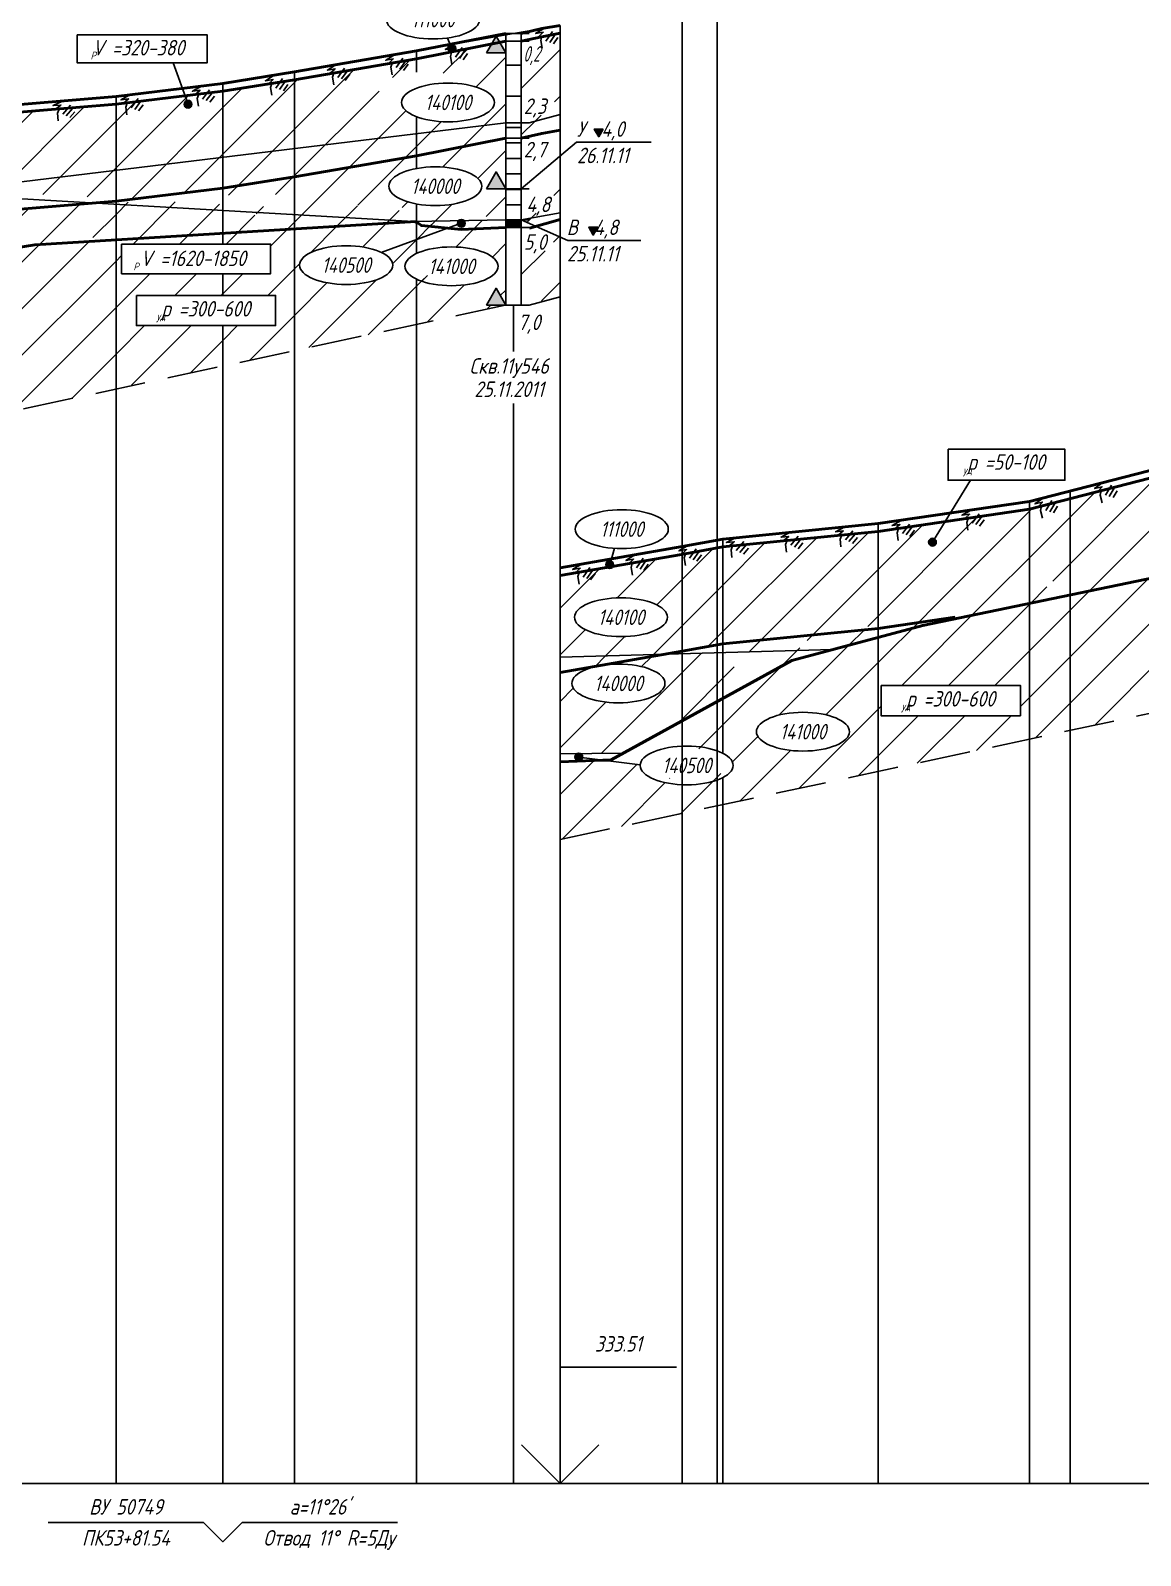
# Model space of a CAD drawing. Extents: x 0 to 1705, y -46 to 631.
# Drawn here: x 834.5 to 977.6, y 319.2 to 515.7 of the extents above; entities that cross this region are included whole.
import ezdxf
from ezdxf import colors
from ezdxf.entities.mleader import LeaderData, LeaderLine
from ezdxf.enums import TextEntityAlignment as Align
from ezdxf.math import Vec2, Vec3

# ---------------------------------------------------------------- set-up
doc = ezdxf.new("R2010")
doc.units = 0
doc.linetypes.add('ИИ27003', pattern=[9.5, 6.5, -3])
for name, color, linetype, lineweight in [('ИИ_ГЕОЛОГИЯ_025', 7, 'Continuous', 25), ('ИИ_ГЕОЛОГИЯ_050', 7, 'Continuous', 50), ('ИИ_ГЕОФИЗИКА_025', 7, 'Continuous', 25), ('ИИ_ПРОФИЛЬ_025', 7, 'Continuous', 25)]:
    doc.layers.add(name, color=color, linetype=linetype, lineweight=lineweight)
doc.layers.add('Профиль', color=7, linetype='Continuous')
doc.layers.add('ТХ-Л', color=140, linetype='Continuous')
doc.styles.add('VNIPISIMPLEXCUR', font='simplex.shx', dxfattribs={"width": 0.8, "oblique": 15})
doc.linetypes.add('ИИ27001', pattern='A,2.5,[1,3dservice.shx,S=1.85,R=180.00002,X=0,Y=0],2.5,-1', length=6)
doc.linetypes.add('ИИ27002', pattern='A,2,-0.6,[1,3dservice.shx,S=0.6,R=30.000013,X=0.9,Y=0],-0.6,[1,3dservice.shx,S=0.6,R=-30.000013,X=0.3,Y=0],-0.6,[1,3dservice.shx,S=0.6,R=209.999975,X=-0.3,Y=0],-0.6,[1,3dservice.shx,S=0.6,R=150.000007,X=-0.9,Y=0],-0.6,2', length=7)
doc.linetypes.add('ИИ27005', pattern='A,2.5,[1,3dservice.shx,S=1.85,R=180.00002,X=0,Y=0],2.5,-2,[4,3dservice.shx,S=0.5,R=0,X=0,Y=0],-2', length=9)
pattern_1 = [(45, (-867.278, -32.7905), (-3, 3), [])]

# ---------------------------------------------------------------- blocks, each defined once
blk = doc.blocks.new('ИИ16001')
at = {"linetype": 'Continuous', "lineweight": 25}
h = blk.add_hatch(color=0, dxfattribs=at)
edge = h.paths.add_edge_path()
edge.add_arc((0, 0), 0.5, 0, 360)
at = {"color": 0, "linetype": 'Continuous', "lineweight": 25}
blk.add_circle((0, 0), 0.5, dxfattribs=at)
blk = doc.blocks.new('ИИ25004')
at = {"linetype": 'Continuous', "lineweight": 25}
blk.add_hatch(color=0, dxfattribs=at).paths.add_polyline_path([(-2.5, 0), (0, 0), (-1.25, 2.17)])
at = {"color": 0, "linetype": 'Continuous', "lineweight": 25}
blk.add_lwpolyline([(-2.5, 0), (0, 0), (-1.25, 2.17)], close=True, dxfattribs=at)
blk = doc.blocks.new('ИИ25010')
at = {"color": 0, "linetype": 'Continuous', "lineweight": 25}
for points in [[(0, 0), (3, 0), (0.5, -1), (2.5, -1), (1, -2), (2, -2), (1.5, -3), (1.5, -5)], [(4.94, -1.23), (2.82, -3.35)], [(5.47, -2.12), (3.7, -3.88)], [(6, -3), (4.59, -4.41)]]:
    blk.add_lwpolyline(points, dxfattribs=at)
blk = doc.blocks.new('ИИ25023')
at = {"linetype": 'Continuous', "lineweight": 25}
blk.add_hatch(color=0, dxfattribs=at).paths.add_polyline_path([(1.9, 1.7), (0.75, 1.7), (1.33, 0.7)])
at = {"color": 0, "linetype": 'Continuous', "lineweight": 25, "flags": 128}
blk.add_lwpolyline([(1.9, 1.7), (0.75, 1.7), (1.33, 0.7)], close=True, dxfattribs=at)
at = {"color": 0, "linetype": 'Continuous', "style": 'VNIPISIMPLEXCUR', "oblique": 15, "width": 0.8}
for tag, p in [('UGV', (2.55, 0.7)), ('DATE', (1.33, -2.7))]:
    blk.add_attdef(tag, p, '', height=2, dxfattribs=at)
blk = doc.blocks.new('ИИ25020')
at = {"color": 0, "linetype": 'Continuous', "lineweight": 25}
blk.add_ellipse((0, 0), major_axis=(-6, 0), ratio=0.416667, dxfattribs=at)
at = {"color": 0, "linetype": 'Continuous', "style": 'VNIPISIMPLEXCUR', "oblique": 15, "width": 0.75}
blk.add_attdef('INDEX', text='', height=2, dxfattribs=at).set_placement((0, 0), align=Align.MIDDLE_CENTER)

msp = doc.modelspace()

# ---------------------------------------------------------------- hatches: boundary and pattern name
at = {"layer": 'ИИ_ГЕОЛОГИЯ_025'}
h = msp.add_hatch(dxfattribs=at)
h.set_pattern_fill('ИИ_СУГЛИНОК', color=256, pattern_type=2)
h.set_pattern_definition(pattern_1)
h.paths.add_polyline_path([(902.754, 499.543), (897.749, 495.303), (897.749, 491.552), (901.371, 492.149), (898.433, 492.149), (898.433, 494.429), (902.27, 494.429), (902.27, 492.297), (902.754, 492.376)])
h.paths.add_polyline_path([(902.754, 515.353), (900.386, 514.856), (900.247, 514.389), (900.346, 513.821), (901.027, 513.821), (901.027, 511.541), (898.015, 511.541), (898.015, 513.821), (900.346, 513.821), (900.247, 514.389), (900.386, 514.856), (897.749, 514.303), (897.749, 503.803), (898.749, 503.803), (902.754, 504.853)])
h.paths.add_polyline_path([(902.014, 507.075), (902.014, 504.795), (897.921, 504.795), (897.921, 507.075)], flags=16)
h.paths.add_polyline_path([(897.537, 491.472), (902.08, 491.153), (903.037, 494.724), (898.494, 495.043)], flags=9)
h.paths.add_polyline_path([(897.139, 510.865), (900.844, 510.546), (901.801, 514.117), (898.096, 514.436)], flags=9)
h.paths.add_polyline_path([(897.205, 504.119), (901.748, 503.8), (902.704, 507.371), (898.162, 507.69)], flags=9)
h = msp.add_hatch(dxfattribs=at)
h.set_pattern_fill('ИИ_СУГЛИНОК', color=256, pattern_type=2)
h.set_pattern_definition(pattern_1)
h.paths.add_polyline_path([(895.749, 503.803), (884.249, 502.49), (884.249, 499.553), (895.749, 501.803)])
edge = h.paths.add_edge_path()
edge.add_line((895.749, 501.803), (884.249, 499.553))
edge.add_line((884.249, 499.553), (884.249, 497.914))
edge.add_ellipse((886.66, 495.624), major_axis=(-6, 0), ratio=0.4166667, start_angle=66.30882, end_angle=293.69118, ccw=False)
edge.add_line((884.249, 493.335), (884.249, 492.53))
edge.add_line((884.249, 492.53), (887.68, 491.916))
edge.add_line((887.68, 491.916), (888.714, 491.814))
edge.add_line((888.714, 491.814), (895.098, 491.665))
edge.add_line((895.098, 491.665), (895.749, 491.625))
edge.add_line((895.749, 491.625), (895.749, 495.303))
edge.add_line((895.749, 495.303), (893.249, 495.303))
edge.add_line((893.249, 495.303), (894.499, 497.468))
edge.add_line((894.499, 497.468), (895.749, 495.303))
edge.add_line((895.749, 495.303), (895.749, 501.803))
edge = h.paths.add_edge_path()
edge.add_line((891.12, 508.626), (891.191, 508.611))
edge.add_line((891.191, 508.611), (891.497, 508.535))
edge.add_line((891.497, 508.535), (891.792, 508.453))
edge.add_line((891.792, 508.453), (892.075, 508.363))
edge.add_line((892.075, 508.363), (892.344, 508.266))
edge.add_line((892.344, 508.266), (892.599, 508.163))
edge.add_line((892.599, 508.163), (892.839, 508.053))
edge.add_line((892.839, 508.053), (893.063, 507.938))
edge.add_line((893.063, 507.938), (893.27, 507.818))
edge.add_line((893.27, 507.818), (893.46, 507.693))
edge.add_line((893.46, 507.693), (893.632, 507.563))
edge.add_line((893.632, 507.563), (893.785, 507.429))
edge.add_line((893.785, 507.429), (893.919, 507.292))
edge.add_line((893.919, 507.292), (894.032, 507.151))
edge.add_line((894.032, 507.151), (894.126, 507.009))
edge.add_line((894.126, 507.009), (894.199, 506.864))
edge.add_line((894.199, 506.864), (894.252, 506.717))
edge.add_line((894.252, 506.717), (894.283, 506.569))
edge.add_line((894.283, 506.569), (894.294, 506.421))
edge.add_line((894.294, 506.421), (894.283, 506.273))
edge.add_line((894.283, 506.273), (894.252, 506.126))
edge.add_line((894.252, 506.126), (894.199, 505.979))
edge.add_line((894.199, 505.979), (894.126, 505.834))
edge.add_line((894.126, 505.834), (894.032, 505.691))
edge.add_line((894.032, 505.691), (893.919, 505.551))
edge.add_line((893.919, 505.551), (893.785, 505.414))
edge.add_line((893.785, 505.414), (893.632, 505.28))
edge.add_line((893.632, 505.28), (893.46, 505.15))
edge.add_line((893.46, 505.15), (893.27, 505.025))
edge.add_line((893.27, 505.025), (893.063, 504.904))
edge.add_line((893.063, 504.904), (892.839, 504.789))
edge.add_line((892.839, 504.789), (892.599, 504.68))
edge.add_line((892.599, 504.68), (892.344, 504.577))
edge.add_line((892.344, 504.577), (892.075, 504.48))
edge.add_line((892.075, 504.48), (891.792, 504.39))
edge.add_line((891.792, 504.39), (891.497, 504.307))
edge.add_line((891.497, 504.307), (891.191, 504.232))
edge.add_line((891.191, 504.232), (890.874, 504.164))
edge.add_line((890.874, 504.164), (890.549, 504.105))
edge.add_line((890.549, 504.105), (890.216, 504.053))
edge.add_line((890.216, 504.053), (889.876, 504.01))
edge.add_line((889.876, 504.01), (889.53, 503.975))
edge.add_line((889.53, 503.975), (889.18, 503.949))
edge.add_line((889.18, 503.949), (888.827, 503.931))
edge.add_line((888.827, 503.931), (888.472, 503.922))
edge.add_line((888.472, 503.922), (888.116, 503.922))
edge.add_line((888.116, 503.922), (887.761, 503.931))
edge.add_line((887.761, 503.931), (887.408, 503.949))
edge.add_line((887.408, 503.949), (887.058, 503.975))
edge.add_line((887.058, 503.975), (886.713, 504.01))
edge.add_line((886.713, 504.01), (886.372, 504.053))
edge.add_line((886.372, 504.053), (886.039, 504.105))
edge.add_line((886.039, 504.105), (885.714, 504.164))
edge.add_line((885.714, 504.164), (885.397, 504.232))
edge.add_line((885.397, 504.232), (885.091, 504.307))
edge.add_line((885.091, 504.307), (884.796, 504.39))
edge.add_line((884.796, 504.39), (884.513, 504.48))
edge.add_line((884.513, 504.48), (884.249, 504.575))
edge.add_line((884.249, 504.575), (884.249, 502.49))
edge.add_line((884.249, 502.49), (895.749, 503.803))
edge.add_line((895.749, 503.803), (895.749, 512.803))
edge.add_line((895.749, 512.803), (893.249, 512.803))
edge.add_line((893.249, 512.803), (893.907, 513.942))
edge.add_line((893.907, 513.942), (889.119, 513.006))
edge.add_arc((888.8, 513.39), 0.5, 266.047, 309.66304, ccw=False)
edge.add_line((888.766, 512.892), (888.759, 512.869))
edge.add_line((888.759, 512.869), (888.266, 512.783))
edge.add_line((888.266, 512.783), (888.34, 512.853))
edge.add_line((888.34, 512.853), (884.249, 512.053))
edge.add_line((884.249, 512.053), (884.249, 510.327))
edge.add_line((884.249, 510.327), (884.575, 510.349))
edge.add_line((884.575, 510.349), (884.904, 510.364))
edge.add_line((884.904, 510.364), (885.234, 510.372))
edge.add_line((885.234, 510.372), (885.565, 510.372))
edge.add_line((885.565, 510.372), (885.895, 510.364))
edge.add_line((885.895, 510.364), (886.224, 510.349))
edge.add_line((886.224, 510.349), (886.55, 510.327))
edge.add_line((886.55, 510.327), (886.873, 510.297))
edge.add_line((886.873, 510.297), (887.191, 510.259))
edge.add_line((887.191, 510.259), (887.504, 510.214))
edge.add_line((887.504, 510.214), (887.81, 510.163))
edge.add_line((887.81, 510.163), (888.109, 510.104))
edge.add_line((888.109, 510.104), (888.4, 510.038))
edge.add_line((888.4, 510.038), (888.682, 509.966))
edge.add_line((888.682, 509.966), (888.954, 509.888))
edge.add_line((888.954, 509.888), (889.215, 509.803))
edge.add_line((889.215, 509.803), (889.464, 509.712))
edge.add_line((889.464, 509.712), (889.701, 509.616))
edge.add_line((889.701, 509.616), (889.925, 509.515))
edge.add_line((889.925, 509.515), (890.135, 509.409))
edge.add_line((890.135, 509.409), (890.331, 509.298))
edge.add_line((890.331, 509.298), (890.512, 509.182))
edge.add_line((890.512, 509.182), (890.677, 509.063))
edge.add_line((890.677, 509.063), (890.827, 508.94))
edge.add_line((890.827, 508.94), (890.96, 508.814))
edge.add_line((890.96, 508.814), (891.076, 508.685))
edge.add_line((891.076, 508.685), (891.12, 508.626))
h = msp.add_hatch(dxfattribs=at)
h.set_pattern_fill('ИИ_КОНСИСТЕНЦИЯ_02', color=256, pattern_type=2)
h.set_pattern_definition([(0, (-867.278, -32.7905), (0, 4), [])])
h.paths.add_polyline_path([(897.749, 514.303), (895.749, 514.303), (895.749, 503.803), (897.749, 503.803)])
h = msp.add_hatch(dxfattribs=at)
h.set_pattern_fill('ИИ_СУГЛИНОК', color=256, pattern_type=2)
h.set_pattern_definition(pattern_1)
edge = h.paths.add_edge_path()
edge.add_ellipse((886.66, 495.624), major_axis=(-6, 0), ratio=0.4166667, start_angle=293.69118, end_angle=426.30882, ccw=False)
edge.add_line((884.249, 497.914), (884.249, 499.553))
edge.add_line((884.249, 499.553), (868.499, 496.853))
edge.add_line((868.499, 496.853), (868.499, 494.206))
edge.add_line((868.499, 494.206), (875.82, 493.216))
edge.add_line((875.82, 493.216), (882.061, 492.922))
edge.add_line((882.061, 492.922), (884.249, 492.53))
edge.add_line((884.249, 492.53), (884.249, 493.335))
h.paths.add_polyline_path([(884.249, 499.553), (884.249, 502.49), (868.499, 500.693), (868.499, 496.853)])
h.paths.add_polyline_path([(884.249, 504.575), (884.193, 504.596), (884.067, 504.647), (883.944, 504.699), (883.825, 504.753), (883.71, 504.808), (883.599, 504.865), (883.492, 504.922), (883.389, 504.982), (883.29, 505.042), (883.195, 505.103), (883.105, 505.166), (883.019, 505.23), (882.938, 505.295), (882.861, 505.36), (882.789, 505.427), (882.722, 505.494), (882.659, 505.562), (882.601, 505.631), (882.573, 505.668), (882.553, 505.672), (882.329, 505.726), (882.11, 505.783), (881.897, 505.844), (881.69, 505.908), (881.491, 505.977), (881.299, 506.049), (881.114, 506.124), (880.937, 506.202), (880.769, 506.284), (880.609, 506.368), (880.458, 506.456), (880.316, 506.546), (880.184, 506.638), (880.061, 506.733), (879.948, 506.83), (879.846, 506.928), (879.753, 507.029), (879.671, 507.131), (879.6, 507.234), (879.539, 507.339), (879.489, 507.445), (879.451, 507.551), (879.423, 507.658), (879.406, 507.765), (879.401, 507.873), (879.406, 507.981), (879.423, 508.088), (879.451, 508.195), (879.489, 508.301), (879.539, 508.407), (879.6, 508.512), (879.671, 508.615), (879.753, 508.717), (879.846, 508.818), (879.948, 508.916), (880.061, 509.013), (880.184, 509.108), (880.316, 509.2), (880.458, 509.29), (880.609, 509.378), (880.769, 509.462), (880.937, 509.544), (881.114, 509.622), (881.299, 509.697), (881.491, 509.769), (881.69, 509.838), (881.897, 509.902), (882.11, 509.963), (882.329, 510.02), (882.553, 510.074), (882.783, 510.123), (883.018, 510.167), (883.257, 510.208), (883.5, 510.244), (883.747, 510.276), (883.997, 510.304), (884.249, 510.327), (884.249, 512.053), (881.089, 511.511), (881.086, 511.5), (880.593, 511.414), (880.609, 511.429), (868.499, 509.353), (868.499, 500.693), (884.249, 502.49)])
h = msp.add_hatch(dxfattribs=at)
h.set_pattern_fill('ИИ_СУГЛИНОК', color=256, pattern_type=2)
h.set_pattern_definition(pattern_1)
h.paths.add_polyline_path([(868.499, 509.353), (865.591, 508.88), (865.585, 508.861), (865.093, 508.775), (865.123, 508.804), (859.269, 507.853), (859.269, 499.639), (868.499, 500.693)])
h.paths.add_polyline_path([(868.499, 500.693), (859.269, 499.639), (859.269, 495.353), (868.499, 496.853)])
h.paths.add_polyline_path([(868.499, 496.853), (859.269, 495.353), (859.269, 494.443), (865.393, 494.626), (868.499, 494.206)])
h.paths.add_polyline_path([(868.499, 492.787), (859.269, 493.29), (859.269, 491.442)])
h.paths.add_polyline_path([(868.499, 491.646), (862.647, 491.934), (859.269, 491.442), (859.269, 489.756), (868.499, 490.401)])
h.paths.add_polyline_path([(868.499, 490.401), (859.269, 489.756), (859.269, 488.174), (865.432, 488.174), (865.432, 484.347), (859.269, 484.347), (859.269, 481.563), (866.063, 481.563), (866.063, 477.658), (859.269, 477.658), (859.269, 472.51), (868.499, 474.481)])
h = msp.add_hatch(dxfattribs=at)
h.set_pattern_fill('ИИ_СУГЛИНОК', color=256, pattern_type=2)
h.set_pattern_definition(pattern_1)
h.paths.add_polyline_path([(829.999, 496.299), (822.999, 495.5), (822.999, 495.266), (829.999, 494.885)])
h.paths.add_polyline_path([(845.499, 498.068), (829.999, 496.299), (829.999, 494.885), (845.499, 494.04)])
h.paths.add_polyline_path([(845.499, 506.203), (838.178, 505.589), (838.171, 505.572), (837.672, 505.534), (837.689, 505.548), (829.999, 504.903), (829.999, 496.299), (845.499, 498.068)])
h.paths.add_polyline_path([(859.269, 507.853), (856.159, 507.48), (856.156, 507.472), (855.66, 507.405), (855.681, 507.423), (854.709, 507.306), (854.749, 506.688, -0.4332633), (855.282, 506.189, -1), (854.282, 506.189, -0.395417), (854.749, 506.688), (854.709, 507.306), (846.943, 506.376), (846.934, 506.349), (846.438, 506.282), (846.481, 506.32), (845.499, 506.203), (845.499, 498.068), (859.269, 499.639)])
h.paths.add_polyline_path([(859.269, 499.639), (845.499, 498.068), (845.499, 494.04), (845.621, 494.034), (849.143, 494.139), (859.269, 495.353)])
h.paths.add_polyline_path([(845.499, 493.498), (841.536, 493.37), (829.999, 492.403), (829.999, 487.264), (835.013, 488.063), (837.076, 488.207), (845.499, 489.435)])
h.paths.add_polyline_path([(829.999, 493.69), (827.056, 493.788), (827.243, 492.245), (829.999, 492.403)])
h.paths.add_polyline_path([(829.999, 492.403), (827.243, 492.245), (827.887, 486.927), (829.999, 487.264)])
h.paths.add_polyline_path([(829.999, 487.175), (827.894, 486.868), (828.349, 483.111), (829.889, 475.674), (829.999, 475.13)])
h.paths.add_polyline_path([(827.894, 486.868), (826.653, 486.687), (829.999, 470.743), (829.999, 475.13), (829.889, 475.674), (828.349, 483.111)])
h.paths.add_polyline_path([(845.499, 488.795), (837.076, 488.207), (829.999, 487.175), (829.999, 475.13), (831.729, 466.626), (845.499, 469.568)])
h = msp.add_hatch(dxfattribs=at)
h.set_pattern_fill('ИИ_КОНСИСТЕНЦИЯ_01', color=256, pattern_type=2)
h.set_pattern_definition([(0, (-867.278, -32.7905), (0, 2), [])])
h.paths.add_polyline_path([(897.749, 503.803), (895.749, 503.803), (895.749, 491.303), (897.749, 491.303)])
h = msp.add_hatch(dxfattribs=at)
h.set_pattern_fill('ИИ_СУГЛИНОК', color=256, pattern_type=2)
h.set_pattern_definition(pattern_1)
h.paths.add_polyline_path([(902.754, 504.853), (898.749, 503.803), (897.749, 503.803), (897.749, 501.803), (900.385, 502.436), (902.754, 502.853)])
h = msp.add_hatch(dxfattribs=at)
h.set_pattern_fill('ИИ_СУГЛИНОК', color=256, pattern_type=2)
h.set_pattern_definition(pattern_1)
h.paths.add_polyline_path([(859.269, 493.29), (851.754, 493.7), (845.499, 493.498), (845.499, 489.435), (859.269, 491.442)])
h.paths.add_polyline_path([(859.269, 491.442), (845.499, 489.435), (845.499, 488.795), (859.269, 489.756)])
h.paths.add_polyline_path([(859.269, 489.756), (845.499, 488.795), (845.499, 469.568), (859.269, 472.51), (859.269, 477.658), (848.115, 477.658), (848.115, 481.563), (859.269, 481.563), (859.269, 484.347), (846.218, 484.347), (846.218, 488.174), (859.269, 488.174)])
h = msp.add_hatch(dxfattribs=at)
h.set_pattern_fill('ИИ_СУГЛИНОК', color=256, pattern_type=2)
h.set_pattern_definition(pattern_1)
h.paths.add_polyline_path([(868.499, 494.803), (868.499, 494.206), (872.053, 493.725)])
h.paths.add_polyline_path([(868.499, 494.206), (868.499, 493.561), (873.35, 493.332), (872.053, 493.725)])
h = msp.add_hatch(dxfattribs=at)
h.set_pattern_fill('ИИ_СУГЛИНОК', color=256, pattern_type=2)
h.set_pattern_definition(pattern_1)
h.paths.add_polyline_path([(868.499, 494.803), (868.499, 494.206), (872.053, 493.725)])
h.paths.add_polyline_path([(868.499, 494.206), (868.499, 493.561), (873.35, 493.332), (872.053, 493.725)])
h = msp.add_hatch(dxfattribs=at)
h.set_pattern_fill('ИИ_СУГЛИНОК', color=256, pattern_type=2)
h.set_pattern_definition(pattern_1)
h.paths.add_polyline_path([(879.233, 492.754), (875.82, 493.216), (868.499, 493.561), (868.499, 491.953), (883.819, 491.064), (884.133, 491.083), (884.15, 491.071), (884.249, 491.073), (884.249, 492.257)])
h.paths.add_polyline_path([(883.819, 491.064), (868.499, 491.953), (868.499, 490.122)])
h = msp.add_hatch(dxfattribs=at)
h.set_pattern_fill('ИИ_СУГЛИНОК', color=256, pattern_type=2)
h.set_pattern_definition(pattern_1)
h.paths.add_polyline_path([(889.645, 491.181), (884.249, 491.073), (884.249, 490.998), (884.864, 490.549), (888.312, 490.226), (889.543, 490.672, -0.087158), (889.514, 490.843, -0.1877215)])
h.paths.add_polyline_path([(891.578, 491.219), (890.368, 491.195, -0.1981018), (890.514, 490.843, -0.8396589), (889.543, 490.672), (888.312, 490.226), (890.009, 490.067), (892.879, 490.185), (895.749, 490.303), (895.749, 490.473)])
h.paths.add_polyline_path([(895.749, 491.303), (891.578, 491.219), (895.749, 490.473)])
h.paths.add_polyline_path([(902.646, 491.466), (902.754, 491.529), (902.754, 492.376), (902.27, 492.297), (902.27, 492.149), (901.371, 492.149), (897.749, 491.552), (897.749, 491.303), (898.833, 490.82)])
h = msp.add_hatch(dxfattribs=at)
h.set_pattern_fill('ИИ_СУГЛИНОК', color=256, pattern_type=2)
h.set_pattern_definition(pattern_1)
h.paths.add_polyline_path([(884.249, 492.257), (884.249, 491.073), (889.645, 491.181, -0.4278315), (890.368, 491.195), (891.578, 491.219), (887.68, 491.916)])
h = msp.add_hatch(color=256, dxfattribs=at)
h.dxf.hatch_style = 1
h.paths.add_polyline_path([(897.749, 491.303), (895.749, 491.303), (895.749, 490.303), (897.749, 490.303)])
h = msp.add_hatch(dxfattribs=at)
h.set_pattern_fill('ИИ_СУГЛИНОК', color=256, pattern_type=2)
h.set_pattern_definition(pattern_1)
edge = h.paths.add_edge_path()
edge.add_line((884.249, 490.852), (883.819, 491.064))
edge.add_line((883.819, 491.064), (868.499, 490.122))
edge.add_line((868.499, 490.122), (868.499, 474.441))
edge.add_line((868.499, 474.441), (884.249, 477.829))
edge.add_line((884.249, 477.829), (884.249, 483.649))
edge.add_ellipse((888.749, 485.303), major_axis=(-6, 0), ratio=0.4166667, start_angle=318.59038, end_angle=401.40962, ccw=False)
edge.add_line((884.249, 486.956), (884.249, 488.753))
edge.add_line((884.249, 488.753), (879.69, 487.1))
edge.add_ellipse((875.163, 485.46), major_axis=(-6, 0), ratio=0.4166667, start_angle=0, end_angle=221.02206, ccw=False)
edge.add_ellipse((875.163, 485.46), major_axis=(-6, 0), ratio=0.4166667, start_angle=221.02206, end_angle=360, ccw=False)
edge.add_line((879.69, 487.1), (884.249, 488.753))
edge.add_line((884.249, 488.753), (884.249, 490.852))
h = msp.add_hatch(dxfattribs=at)
h.set_pattern_fill('ИИ_СУГЛИНОК', color=256, pattern_type=2)
h.set_pattern_definition(pattern_1)
edge = h.paths.add_edge_path()
edge.add_line((890.009, 490.306), (885.91, 490.702))
edge.add_arc((885.508, 490.999), 0.5, 214.95055, 323.52376, ccw=False)
edge.add_line((885.098, 490.712), (884.249, 490.119))
edge.add_line((884.249, 490.119), (884.249, 486.956))
edge.add_ellipse((888.749, 485.303), major_axis=(-6, 0), ratio=0.4166667, start_angle=41.40962, end_angle=318.59038, ccw=False)
edge.add_line((884.249, 483.649), (884.249, 477.829))
edge.add_line((884.249, 477.829), (895.749, 480.303))
edge.add_line((895.749, 480.303), (893.249, 480.303))
edge.add_line((893.249, 480.303), (894.499, 482.468))
edge.add_line((894.499, 482.468), (895.749, 480.303))
edge.add_line((895.749, 480.303), (895.749, 490.303))
edge.add_line((895.749, 490.303), (890.009, 490.306))
h = msp.add_hatch(dxfattribs=at)
h.set_pattern_fill('ИИ_СУГЛИНОК', color=256, pattern_type=2)
h.set_pattern_definition(pattern_1)
h.paths.add_polyline_path([(902.754, 489.073), (901.914, 489.448), (901.914, 487.293), (898.026, 487.293), (898.026, 489.573), (901.633, 489.573), (899.275, 490.623), (897.749, 490.303), (897.749, 480.303), (902.754, 481.353)])
h.paths.add_polyline_path([(897.207, 486.616), (901.75, 486.297), (902.707, 489.868), (898.164, 490.187)], flags=9)
h = msp.add_hatch(dxfattribs=at)
h.set_pattern_fill('ИИ_СУГЛИНОК', color=256, pattern_type=2)
h.set_pattern_definition(pattern_1)
h.paths.add_polyline_path([(968.499, 455.348), (964.819, 454.401), (964.814, 454.381), (964.33, 454.258), (964.35, 454.281), (963.249, 453.998), (963.249, 444.042), (968.499, 445.272)])
h.paths.add_polyline_path([(968.499, 444.748), (963.249, 443.423), (963.249, 441.88), (968.499, 442.966)])
h.paths.add_polyline_path([(968.499, 442.966), (963.249, 441.88), (963.249, 424.371), (968.499, 425.492)])
h.paths.add_polyline_path([(980.634, 445.475), (968.499, 442.966), (968.499, 425.492), (979.056, 427.747)])
h.paths.add_polyline_path([(981.499, 448.631), (969.121, 444.905), (968.499, 444.748), (968.499, 442.966), (980.634, 445.475), (981.499, 445.698)])
h.paths.add_polyline_path([(981.499, 448.631), (981.499, 449.72), (968.985, 445.386), (968.499, 445.272), (968.499, 444.748), (969.121, 444.905)])
h.paths.add_polyline_path([(981.499, 458.697), (981.441, 458.683), (980.378, 458.409), (980.373, 458.388), (979.889, 458.265), (979.909, 458.288), (972.503, 456.379), (972.498, 456.359), (972.014, 456.236), (972.035, 456.259), (968.499, 455.348), (968.499, 445.272), (968.985, 445.386), (981.499, 449.72)])
h.paths.add_polyline_path([(1001.249, 456.316), (1001.249, 463.498), (981.499, 458.697), (981.499, 449.72), (994.123, 454.092)])
h.paths.add_polyline_path([(984.349, 449.489), (981.499, 448.631), (981.499, 445.698), (983.121, 446.092)])
h.paths.add_polyline_path([(981.499, 445.698), (980.634, 445.475), (979.056, 427.747), (980.362, 428.026), (980.63, 432.904), (981.499, 440.743)])
h = msp.add_hatch(dxfattribs=at)
h.set_pattern_fill('ИИ_СУГЛИНОК', color=256, pattern_type=2)
h.set_pattern_definition(pattern_1)
h.paths.add_polyline_path([(932.616, 434.498), (937.874, 435.911), (932.431, 435.762), (931.16, 435.379), (923.749, 431.742), (923.749, 429.626)])
h.paths.add_polyline_path([(931.16, 435.379), (932.431, 435.762), (929.785, 435.689), (928.825, 435.408), (923.749, 432.993), (923.749, 431.742)], flags=17)
h.paths.add_polyline_path([(937.883, 438.061), (923.749, 436.648), (923.749, 435.524), (929.785, 435.689)])
h.paths.add_polyline_path([(943.749, 451.148), (939.057, 450.678), (939.057, 450.677), (938.491, 450.622), (923.749, 449.148), (923.749, 436.648), (937.883, 438.061), (939.108, 438.42), (943.238, 439.021), (943.749, 439.175)])
h.paths.add_polyline_path([(943.749, 438.648), (941.133, 438.386), (932.431, 435.762), (937.874, 435.911), (943.749, 437.491)])
h.paths.add_polyline_path([(963.249, 453.998), (955.378, 452.847), (955.373, 452.834), (954.878, 452.764), (954.892, 452.776), (950.66, 452.158), (950.733, 450.262, -0.4254588), (951.252, 449.763, -1), (950.252, 449.763, -0.4030571), (950.733, 450.262), (950.66, 452.158), (946.384, 451.533), (946.373, 451.499), (945.878, 451.429), (945.918, 451.465), (943.749, 451.148), (943.749, 439.175), (948.16, 440.505), (963.249, 444.042)])
h.paths.add_polyline_path([(963.249, 441.88), (963.249, 443.423), (949.303, 439.903), (943.749, 439.095), (943.749, 437.491), (949.502, 439.037)])
h.paths.add_polyline_path([(963.249, 441.88), (949.502, 439.037), (943.749, 437.491), (943.749, 420.205), (963.249, 424.371)])
h.paths.add_polyline_path([(962.087, 431.302), (962.087, 427.397), (944.138, 427.397), (944.138, 431.302)], flags=16)
h.paths.add_polyline_path([(961.22, 430.711), (961.22, 428.431), (948.039, 428.431), (948.039, 428.041), (946.527, 428.041), (946.527, 428.431), (945.165, 428.431), (945.165, 430.711)], flags=0)
h.paths.add_polyline_path([(944.46, 427.416), (961.031, 427.059), (962.103, 431.059), (945.532, 431.416)], flags=24)
h.paths.add_polyline_path([(946.28, 427.595), (948.037, 427.461), (948.439, 428.961), (946.682, 429.095)], flags=8)
h = msp.add_hatch(dxfattribs=at)
h.set_pattern_fill('ИИ_СУГЛИНОК', color=256, pattern_type=2)
h.set_pattern_definition(pattern_1)
h.paths.add_polyline_path([(918.499, 448.195), (918.411, 448.179), (912.068, 447.073), (912.061, 447.047), (911.569, 446.959), (911.603, 446.991), (909.599, 446.642, -0.526056), (908.787, 446.5), (905.2, 445.874), (905.196, 445.86), (904.703, 445.771), (904.725, 445.791), (902.754, 445.448), (902.754, 434.948), (916.339, 435.32), (918.499, 435.698)])
edge = h.paths.add_edge_path(flags=16)
edge.add_ellipse((910.602, 440.083), major_axis=(-6, 0), ratio=0.4166667, start_angle=0, end_angle=360)
h.paths.add_polyline_path([(914.89, 441.223), (914.89, 438.943), (907.033, 438.943), (907.033, 441.223)], flags=0)
h.paths.add_polyline_path([(923.749, 449.148), (918.904, 448.269), (918.904, 448.268), (918.499, 448.195), (918.499, 435.698), (923.749, 436.648)])
h = msp.add_hatch(dxfattribs=at)
h.set_pattern_fill('ИИ_СУГЛИНОК', color=256, pattern_type=2)
h.set_pattern_definition(pattern_1)
h.paths.add_polyline_path([(963.249, 443.423), (963.249, 444.042), (948.16, 440.505), (943.749, 439.175), (943.749, 439.095), (949.303, 439.903)])
h = msp.add_hatch(dxfattribs=at)
h.set_pattern_fill('ИИ_СУГЛИНОК', color=256, pattern_type=2)
h.set_pattern_definition(pattern_1)
edge = h.paths.add_edge_path()
edge.add_line((943.749, 437.491), (932.616, 434.498))
edge.add_line((932.616, 434.498), (923.749, 429.626))
edge.add_line((923.749, 429.626), (923.749, 422.549))
edge.add_ellipse((919.062, 420.988), major_axis=(-6, 0), ratio=0.4166667, start_angle=141.36574, end_angle=218.63426, ccw=False)
edge.add_line((923.749, 419.428), (923.749, 415.933))
edge.add_line((923.749, 415.933), (943.749, 420.205))
edge.add_line((943.749, 420.205), (943.749, 437.491))
edge = h.paths.add_edge_path(flags=16)
edge.add_ellipse((934.06, 425.336), major_axis=(-6, 0), ratio=0.4166667, start_angle=0, end_angle=360)
h.paths.add_polyline_path([(938.348, 426.476), (938.348, 424.196), (930.491, 424.196), (930.491, 426.476)], flags=0)
h.paths.add_polyline_path([(929.64, 423.97), (938.212, 423.702), (939.015, 426.702), (930.444, 426.97)], flags=8)
h = msp.add_hatch(dxfattribs=at)
h.set_pattern_fill('ИИ_СУГЛИНОК', color=256, pattern_type=2)
h.set_pattern_definition(pattern_1)
edge = h.paths.add_edge_path(flags=17)
edge.add_line((902.754, 434.948), (902.754, 432.948))
edge.add_line((902.754, 432.948), (907.55, 433.785))
edge.add_ellipse((910.267, 431.556), major_axis=(-6, 0), ratio=0.4166667, start_angle=288.55427, end_angle=296.93071, ccw=False)
edge.add_line((908.083, 433.885), (916.33, 435.32))
edge.add_line((916.33, 435.32), (902.754, 434.948))
edge = h.paths.add_edge_path()
edge.add_line((917.312, 429.93), (918.499, 430.495))
edge.add_line((918.499, 430.495), (918.499, 435.38))
edge.add_line((918.499, 435.38), (916.339, 435.32))
edge.add_line((916.339, 435.32), (908.358, 433.926))
edge.add_ellipse((910.267, 431.556), major_axis=(-6, 0), ratio=0.4166667, start_angle=296.93071, end_angle=648.55427, ccw=False)
edge.add_line((907.55, 433.785), (902.754, 432.948))
edge.add_line((902.754, 432.948), (902.754, 422.471))
edge.add_line((902.754, 422.471), (904.785, 422.806))
edge.add_line((904.785, 422.806), (908.358, 424.885))
edge.add_line((908.358, 424.885), (917.312, 429.93))
h.paths.add_polyline_path([(923.749, 435.524), (918.499, 435.38), (918.499, 430.495), (923.749, 432.993)])
h = msp.add_hatch(dxfattribs=at)
h.set_pattern_fill('ИИ_СУГЛИНОК', color=256, pattern_type=2)
h.set_pattern_definition(pattern_1)
h.paths.add_polyline_path([(918.499, 426.742), (918.499, 429.21), (916.898, 428.438), (912.134, 425.593), (905.705, 422.958), (904.785, 422.806), (904.243, 422.491), (904.902, 422.499, -0.2688242), (905.403, 422.506), (910.92, 422.577)])
h.paths.add_polyline_path([(923.749, 429.626), (923.749, 431.742), (923.606, 431.672), (918.499, 429.21), (918.499, 426.742)])
h.paths.add_polyline_path([(932.616, 434.498), (937.874, 435.911), (932.431, 435.762), (931.16, 435.379), (923.749, 431.742), (923.749, 429.626)])
h.paths.add_polyline_path([(931.16, 435.379), (932.431, 435.762), (929.785, 435.689), (928.825, 435.408), (923.749, 432.993), (923.749, 431.742)], flags=17)
h.paths.add_polyline_path([(923.606, 431.672), (923.749, 431.742), (923.749, 432.993), (918.499, 430.495), (918.499, 429.21)])
h.paths.add_polyline_path([(916.898, 428.438), (918.499, 429.21), (918.499, 430.495), (917.312, 429.93), (908.358, 424.885), (904.785, 422.806), (905.705, 422.958), (912.134, 425.593)])
h = msp.add_hatch(dxfattribs=at)
h.set_pattern_fill('ИИ_СУГЛИНОК', color=256, pattern_type=2)
h.set_pattern_definition(pattern_1)
h.paths.add_polyline_path([(932.616, 434.498), (937.874, 435.911), (932.431, 435.762), (931.16, 435.379), (923.749, 431.742), (923.749, 429.626)])
h = msp.add_hatch(dxfattribs=at)
h.set_pattern_fill('ИИ_СУГЛИНОК', color=256, pattern_type=2)
h.set_pattern_definition(pattern_1)
edge = h.paths.add_edge_path()
edge.add_line((923.749, 429.626), (918.499, 426.742))
edge.add_line((918.499, 426.742), (918.499, 423.477))
edge.add_ellipse((919.062, 420.988), major_axis=(-6, 0), ratio=0.4166667, start_angle=218.63426, end_angle=275.38529, ccw=False)
edge.add_line((923.749, 422.549), (923.749, 429.626))
h = msp.add_hatch(dxfattribs=at)
h.set_pattern_fill('ИИ_СУГЛИНОК', color=256, pattern_type=2)
h.set_pattern_definition(pattern_1)
edge = h.paths.add_edge_path()
edge.add_ellipse((919.062, 420.988), major_axis=(-6, 0), ratio=0.4166667, start_angle=358.09089, end_angle=444.61471, ccw=False)
edge.add_line((913.066, 421.072), (908.348, 421.667))
edge.add_line((908.348, 421.667), (902.754, 421.448))
edge.add_line((902.754, 421.448), (902.754, 411.448))
edge.add_line((902.754, 411.448), (918.499, 414.811))
edge.add_line((918.499, 414.811), (918.499, 418.5))
h = msp.add_hatch(dxfattribs=at)
h.set_pattern_fill('ИИ_СУГЛИНОК', color=256, pattern_type=2)
h.set_pattern_definition(pattern_1)
edge = h.paths.add_edge_path()
edge.add_ellipse((919.062, 420.988), major_axis=(-6, 0), ratio=0.4166667, start_angle=84.61471, end_angle=141.36574, ccw=False)
edge.add_line((918.499, 418.5), (918.499, 414.811))
edge.add_line((918.499, 414.811), (923.749, 415.933))
edge.add_line((923.749, 415.933), (923.749, 419.428))

# ---------------------------------------------------------------- linework, layer by layer
at = {"layer": 'ИИ_ГЕОЛОГИЯ_025', "flags": 128}
for points in [[(895.749, 515.303), (898.749, 515.303)], [(897.749, 514.303), (902.754, 515.353)], [(748.999, 497.953), (756.249, 498.903), (768.499, 499.853), (779.249, 500.353), (785.499, 501.003), (799.749, 502.553), (806.999, 503.203), (818.499, 504.203), (822.999, 504.503), (829.999, 504.903), (845.499, 506.203), (859.269, 507.853), (868.499, 509.353), (884.249, 512.053), (895.749, 514.303)], [(888.8, 513.39), (888.224, 514.72)], [(895.749, 514.303), (898.749, 514.303)], [(895.749, 503.803), (898.749, 503.803)], [(902.754, 504.853), (898.749, 503.803)], [(895.749, 501.803), (898.749, 501.803)], [(897.749, 495.303), (904.849, 501.318), (914.484, 501.318)], [(895.749, 495.303), (898.749, 495.303)], [(895.749, 491.303), (898.749, 491.303)], [(897.749, 491.303), (903.745, 488.632), (913.159, 488.632)], [(898.786, 490.215), (902.754, 491.353)], [(749.999, 483.453), (785.499, 484.667), (818.499, 485.97), (823.693, 485.97), (829.999, 487.264), (835.013, 488.063), (883.819, 491.064)], [(890.014, 490.843), (879.69, 487.1)], [(895.749, 490.303), (892.879, 490.185), (890.009, 490.067), (884.864, 490.549), (883.819, 491.064)], [(895.749, 490.303), (898.749, 490.303)], [(895.749, 480.303), (898.749, 480.303)], [(902.754, 445.448), (918.499, 448.198), (923.749, 449.148), (943.749, 451.148), (963.249, 453.998), (968.499, 455.348), (981.499, 458.698), (1001.249, 463.498), (1018.499, 468.898), (1033.859, 472.548), (1045.999, 476.048)], [(909.144, 446.85), (909.774, 448.966)], [(902.754, 421.448), (909.112, 421.571), (910.92, 422.577)], [(905.158, 422.07), (913.066, 421.072)]]:
    msp.add_lwpolyline(points, dxfattribs=at)
at = {"layer": 'ИИ_ГЕОЛОГИЯ_025', "linetype": 'Continuous', "flags": 128}
for points in [[(895.749, 515.303), (895.749, 480.303)], [(897.749, 515.303), (897.749, 480.303)]]:
    msp.add_lwpolyline(points, dxfattribs=at)
at = {"layer": 'ИИ_ГЕОЛОГИЯ_025', "linetype": 'ИИ27002', "flags": 128}
for points in [[(895.749, 503.803), (821.614, 494.757)], [(762.374, 499.378), (812.57, 495.198), (883.819, 491.064)], [(895.749, 491.303), (883.819, 491.064)], [(897.749, 491.303), (902.754, 492.197)], [(902.754, 434.948), (937.874, 435.911)], [(902.754, 422.471), (910.92, 422.577)]]:
    msp.add_lwpolyline(points, dxfattribs=at)
at = {"layer": 'ИИ_ГЕОЛОГИЯ_025', "linetype": 'ИИ27003', "flags": 128}
for points in [[(749.999, 448.953), (895.749, 480.303)], [(898.749, 480.303), (902.754, 481.353)], [(902.754, 411.448), (1045.999, 442.048)]]:
    msp.add_lwpolyline(points, dxfattribs=at)
at = {"layer": 'ИИ_ГЕОЛОГИЯ_050', "linetype": 'ИИ27001', "flags": 128}
for points in [[(748.999, 498.953), (756.249, 499.903), (768.613, 500.866), (779.249, 501.353), (785.499, 502.003), (799.749, 503.553), (806.999, 504.203), (818.499, 505.203), (822.999, 505.503), (829.999, 505.903), (845.499, 507.203), (859.269, 508.853), (868.499, 510.353), (884.249, 513.053), (895.749, 515.303)], [(897.749, 515.303), (900.385, 515.936), (902.754, 516.353)], [(902.754, 515.353), (900.386, 514.856), (897.749, 514.303)], [(895.749, 514.303), (884.249, 512.053), (868.499, 509.353), (859.269, 507.853), (845.499, 506.203), (829.885, 504.899), (818.499, 504.203), (799.749, 502.553), (779.264, 500.381), (768.499, 499.853), (756.249, 498.903), (748.999, 497.953)], [(898.786, 490.215), (902.754, 491.353)], [(748.999, 483.453), (785.667, 484.672), (822.999, 486.148), (835.013, 488.063), (835.013, 488.063), (884.133, 491.083), (884.864, 490.549), (890.009, 490.067), (895.749, 490.303)], [(902.754, 446.448), (918.499, 449.198), (923.749, 450.148), (943.749, 452.148), (963.249, 454.998), (981.499, 459.698), (1001.249, 464.498), (1018.499, 469.898), (1033.859, 473.548), (1045.999, 477.048)], [(1045.999, 476.048), (1018.499, 468.898), (1001.249, 463.498), (981.441, 458.683), (963.249, 453.998), (943.749, 451.148), (923.749, 449.148), (918.411, 448.179), (902.754, 445.448)], [(902.754, 421.448), (909.334, 421.706), (932.616, 434.498), (949.502, 439.037), (980.634, 445.475), (979.056, 427.747)]]:
    msp.add_lwpolyline(points, dxfattribs=at)
at = {"layer": 'ИИ_ГЕОЛОГИЯ_050', "linetype": 'ИИ27005', "flags": 128}
for points in [[(895.749, 501.803), (884.249, 499.553), (868.499, 496.853), (859.269, 495.353), (845.499, 493.703), (829.999, 492.403), (822.999, 492.003), (818.499, 491.703), (806.999, 490.703), (799.749, 490.053), (785.499, 488.503), (779.249, 487.853), (768.613, 487.366), (756.249, 486.403), (748.999, 485.453)], [(902.754, 502.853), (900.385, 502.436), (897.749, 501.803)], [(953.696, 440.101), (943.749, 438.648), (923.749, 436.648), (918.499, 435.698), (902.754, 432.948)]]:
    msp.add_lwpolyline(points, dxfattribs=at)
at = {"layer": 'ИИ_ГЕОФИЗИКА_025', "flags": 128}
for points in [[(840.49, 515.15), (857.236, 515.15), (857.236, 511.521), (840.49, 511.521)], [(846.218, 488.174), (865.432, 488.174), (865.432, 484.347), (846.218, 484.347)], [(848.115, 481.563), (866.063, 481.563), (866.063, 477.658), (848.115, 477.658)], [(952.762, 461.739), (967.831, 461.739), (967.831, 457.736), (952.762, 457.736)], [(944.138, 431.302), (962.087, 431.302), (962.087, 427.397), (944.138, 427.397)]]:
    msp.add_lwpolyline(points, close=True, dxfattribs=at)
for points in [[(854.782, 506.189), (852.866, 511.521)], [(950.752, 449.763), (955.657, 457.736)]]:
    msp.add_lwpolyline(points, dxfattribs=at)
at = {"layer": 'ИИ_ПРОФИЛЬ_025', "flags": 128}
for points in [[(902.754, 446.448), (918.499, 449.198), (923.749, 450.148), (943.749, 452.148), (963.249, 454.998), (968.499, 456.348), (981.499, 459.698), (1001.249, 464.498), (1018.499, 469.898), (1033.859, 473.548), (1046.999, 477.048), (1061.499, 480.198), (1068.499, 481.598), (1088.249, 485.998), (1107.749, 493.998), (1118.499, 500.298), (1127.999, 505.948), (1146.749, 512.948), (1158.999, 516.248), (1168.499, 518.798)], [(731.249, 497.003), (747.999, 498.953), (756.249, 499.903), (768.499, 500.853), (779.249, 501.353), (785.499, 502.003), (799.749, 503.553), (806.999, 504.203), (818.499, 505.203), (822.999, 505.503), (829.999, 505.903), (845.499, 507.203), (859.269, 508.853), (868.499, 510.353), (884.249, 513.053), (896.749, 515.303), (902.754, 516.353)], [(902.754, 516.353), (902.754, 328.453)], [(884.249, 513.053), (884.249, 510.327)], [(868.499, 510.353), (868.499, 328.453)], [(845.499, 507.203), (845.499, 328.453)], [(859.269, 508.853), (859.269, 488.174)], [(884.249, 504.575), (884.249, 497.914)], [(884.249, 493.335), (884.249, 486.956)], [(859.269, 484.347), (859.269, 481.563)], [(884.249, 483.649), (884.249, 328.453)], [(896.749, 480.303), (896.749, 474.331)], [(859.269, 477.658), (859.269, 328.453)], [(896.749, 467.605), (896.749, 328.453)], [(968.499, 456.348), (968.499, 328.453)], [(963.249, 454.998), (963.249, 328.453)], [(943.749, 452.148), (943.749, 328.453)], [(923.749, 450.148), (923.749, 422.549)], [(918.499, 449.198), (918.499, 423.477)], [(923.749, 419.428), (923.749, 328.453)], [(918.499, 418.5), (918.499, 328.453)], [(902.754, 328.453), (902.754, 343.453), (917.754, 343.453)], [(897.754, 333.453), (902.754, 328.453), (907.754, 333.453)], [(118.499, 328.453), (1168.499, 328.453)], [(836.769, 323.453), (856.769, 323.453), (859.269, 320.953), (861.769, 323.453), (881.769, 323.453)]]:
    msp.add_lwpolyline(points, dxfattribs=at)
at = {"layer": 'Профиль'}
for points in [[(902.754, 446.448), (918.499, 449.198), (923.749, 450.148), (943.749, 452.148), (963.249, 454.998), (968.499, 456.348), (981.499, 459.698), (1001.249, 464.498), (1018.499, 469.898), (1033.859, 473.548), (1046.999, 477.048), (1061.499, 480.198), (1068.499, 481.598), (1088.249, 485.998), (1107.749, 493.998), (1118.499, 500.298), (1127.999, 505.948), (1146.749, 512.948), (1158.999, 516.248), (1168.499, 518.798)], [(731.249, 497.003), (747.999, 498.953), (756.249, 499.903), (768.499, 500.853), (779.249, 501.353), (785.499, 502.003), (799.749, 503.553), (806.999, 504.203), (818.499, 505.203), (822.999, 505.503), (829.999, 505.903), (845.499, 507.203), (859.269, 508.853), (868.499, 510.353), (884.249, 513.053), (896.749, 515.303), (902.754, 516.353)]]:
    msp.add_lwpolyline(points, dxfattribs=at)
at = {"layer": 'ТХ-Л'}
for p, q in [((918.499, 328.453), (918.499, 571.172)), ((922.999, 328.453), (922.999, 549.257))]:
    msp.add_line(p, q, dxfattribs=at)

# ---------------------------------------------------------------- block references
at = {"layer": 'ИИ_ГЕОЛОГИЯ_025'}
for p, values in [((886.368, 517.097), {'INDEX': '111000'}), ((888.294, 506.421), {'INDEX': '140100'}), ((886.66, 495.624), {'INDEX': '140000'}), ((875.163, 485.46), {'INDEX': '140500'}), ((888.749, 485.303), {'INDEX': '141000'}), ((910.7, 451.436), {'INDEX': '111000'}), ((910.602, 440.083), {'INDEX': '140100'}), ((910.267, 431.556), {'INDEX': '140000'}), ((934.06, 425.336), {'INDEX': '141000'}), ((919.062, 420.988), {'INDEX': '140500'})]:
    msp.add_blockref('ИИ25020', p, dxfattribs=at).add_auto_attribs(values)
for name, p in [('ИИ25004', (895.749, 512.803)), ('ИИ16001', (888.8, 513.39)), ('ИИ25004', (895.749, 495.303)), ('ИИ16001', (890.014, 490.843)), ('ИИ25004', (895.749, 480.303)), ('ИИ16001', (909.144, 446.85)), ('ИИ16001', (905.158, 422.07))]:
    msp.add_blockref(name, p, dxfattribs=at)
for p, xscale, yscale, zscale, rotation in [((899.25, 515.738), 0.5, 0.5, 0.5, 9.91591964), ((887.602, 513.682), 0.5, 0.5, 0.5, 9.91591964), ((872.416, 511.037), 0.5, 0.5, 0.5, 9.91591964), ((879.928, 512.312), 0.5, 0.5, 0.5, 9.91591964), ((864.428, 509.674), 0.5, 0.5, 0.5, 9.91591964), ((845.809, 507.206), 0.4999999999999999, 0.4999999999999999, 0.4999999999999999, 7.694027440000002), ((855.031, 508.329), 0.4999999999999999, 0.4999999999999999, 0.4999999999999999, 7.694027440000002), ((837.099, 506.494), 0.4999999999999999, 0.4999999999999999, 0.4999999999999999, 4.278821050000001), ((971.283, 457.082), 0.5, 0.5, 0.5, 14.26824493), ((954.242, 453.683), 0.4999999999999999, 0.4999999999999999, 0.4999999999999999, 8.09200731), ((963.599, 455.104), 0.5, 0.5, 0.5, 14.26824493), ((945.242, 452.348), 0.4999999999999999, 0.4999999999999999, 0.4999999999999999, 8.09200731), ((923.898, 450.195), 0.5, 0.5, 0.5, 5.603858760000001), ((930.931, 450.885), 0.5, 0.5, 0.5, 5.603858760000001), ((937.964, 451.575), 0.5, 0.5, 0.5, 5.603858760000001), ((910.9, 447.854), 0.5, 0.5, 0.5, 10.19587985), ((917.742, 449.075), 0.5, 0.5, 0.5, 10.19587985), ((904.034, 446.667), 0.5, 0.5, 0.5, 10.19587985)]:
    msp.add_blockref('ИИ25010', p, dxfattribs=dict(at, xscale=xscale, yscale=yscale, zscale=zscale, rotation=rotation))
ref = msp.add_blockref('ИИ25023', (906.394, 501.291), dxfattribs=at)
ref.add_attrib('UGV', 'У  4,0', (904.93, 501.991), dxfattribs={"layer": '0', "color": 0, "linetype": 'Continuous', "height": 2, "style": 'VNIPISIMPLEXCUR', "oblique": 15, "width": 0.8})
ref.add_attrib('DATE', '26.11.11', (904.93, 498.591), dxfattribs={"layer": '0', "color": 0, "linetype": 'Continuous', "height": 2, "style": 'VNIPISIMPLEXCUR', "oblique": 15, "width": 0.8})
ref = msp.add_blockref('ИИ25023', (905.694, 488.632), dxfattribs=at)
ref.add_attrib('UGV', 'В  4,8', (903.614, 489.332), dxfattribs={"layer": '0', "color": 0, "linetype": 'Continuous', "height": 2, "style": 'VNIPISIMPLEXCUR', "oblique": 15, "width": 0.8})
ref.add_attrib('DATE', '25.11.11', (903.641, 485.932), dxfattribs={"layer": '0', "color": 0, "linetype": 'Continuous', "height": 2, "style": 'VNIPISIMPLEXCUR', "oblique": 15, "width": 0.8})
at = {"layer": 'ИИ_ГЕОФИЗИКА_025'}
for p in [(854.782, 506.189), (950.752, 449.763)]:
    msp.add_blockref('ИИ16001', p, dxfattribs=at)

# ---------------------------------------------------------------- texts
at = {"layer": 'ИИ_ГЕОЛОГИЯ_025', "style": 'VNIPISIMPLEXCUR', "oblique": 15}
for s, width, p in [('0,2', 0.6, (897.996, 512.681)), ('2,3', 0.8, (898.061, 505.935)), ('2,7', 0.8, (898.061, 500.341)), ('4,8', 0.8, (898.394, 493.289)), ('5,0', 0.8, (898.064, 488.433)), ('7,0', 0.8, (897.311, 478.084))]:
    msp.add_text(s, height=2, dxfattribs=dict(at, width=width)).set_placement(p, align=Align.MIDDLE_LEFT)
at = {"layer": 'ИИ_ГЕОЛОГИЯ_025', "style": 'VNIPISIMPLEXCUR', "oblique": 15, "width": 0.8}
for s, p in [('Скв.11у546', (896.172, 473.465)), ('25.11.2011', (896.172, 470.465))]:
    msp.add_text(s, height=2, dxfattribs=at).set_placement(p, align=Align.TOP_CENTER)
at = {"layer": 'ИИ_ГЕОФИЗИКА_025', "style": 'VNIPISIMPLEXCUR', "oblique": 15, "width": 0.8}
for s, height, p in [('P', 1, (842.563, 512.468)), ('V =320-380', 2, (848.371, 513.477)), ('P', 1, (848.085, 485.277)), ('V =1620-1850', 2, (855.439, 486.329)), ('р =300-600', 2, (857.079, 479.832)), ('уд', 1, (851.291, 478.872)), ('р =50-100', 2, (960.266, 460.079)), ('уд', 1, (955.271, 459.021)), ('р =300-600', 2, (953.103, 429.571)), ('уд', 1, (947.315, 428.611))]:
    msp.add_text(s, height=height, dxfattribs=at).set_placement(p, align=Align.MIDDLE_CENTER)
at = {"layer": 'ИИ_ПРОФИЛЬ_025', "style": 'VNIPISIMPLEXCUR', "oblique": 15, "width": 0.8}
for s, p in [('333.51', (910.254, 345.453)), ('ВУ 50749', (846.769, 324.453)), ("a=11°26'", (871.769, 324.453))]:
    msp.add_text(s, height=2, dxfattribs=at).set_placement(p, align=Align.CENTER)
msp.add_text('ПК53+81.54', height=2, dxfattribs=at).set_placement((846.769, 322.453), align=Align.TOP_CENTER)
at = {"layer": 'ТХ-Л', "style": 'VNIPISIMPLEXCUR', "oblique": 15, "width": 0.8}
msp.add_text('Отвод 11%%D R=5Ду', height=2, dxfattribs=at).set_placement((872.957, 320.453), align=Align.CENTER)

# ---------------------------------------------------------------- leaders
at = {"layer": 'ТХ-Л', "ltscale": 100}
ml = msp.add_multileader_mtext('Standard', dxfattribs=at)
ml.set_content('1\\P', color=256, style='VNIPISIMPLEXCUR')
ml.set_leader_properties()
ml.build(insert=Vec2(0, 0))
ml.multileader.update_dxf_attribs({"leader_type": 0, "has_dogleg": 0, "text_left_attachment_type": 0, "text_right_attachment_type": 0, "dogleg_length": 0.36})
ctx = ml.context
ctx.base_point, ctx.char_height, ctx.plane_origin = Vec3(1569.459, 589.914), 3.5, Vec3(4.435, 1.477)
ctx.left_attachment, ctx.right_attachment = 0, 0
notes = []
notes.append((ctx, [(0, (0, 0, 0), (0, 0), (1, 0), 1, [])]))
ctx.mtext.insert, ctx.mtext.flow_direction = Vec3(1571.459, 589.914), 5
for ctx, leaders in notes:
    for number, flags, end, landing, length, lines in leaders:
        leader = LeaderData()
        leader.index, (leader.has_last_leader_line, leader.has_dogleg_vector, leader.attachment_direction) = number, flags
        leader.last_leader_point, leader.dogleg_vector, leader.dogleg_length = Vec3(end), Vec3(landing), length
        for number, points, colour, breaks in lines:
            line = LeaderLine()
            line.index, line.vertices, line.color, line.breaks = number, Vec3.list(points), colors.encode_raw_color(colour), breaks
            leader.lines.append(line)
        ctx.leaders.append(leader)

doc.saveas('drawing.dxf')
